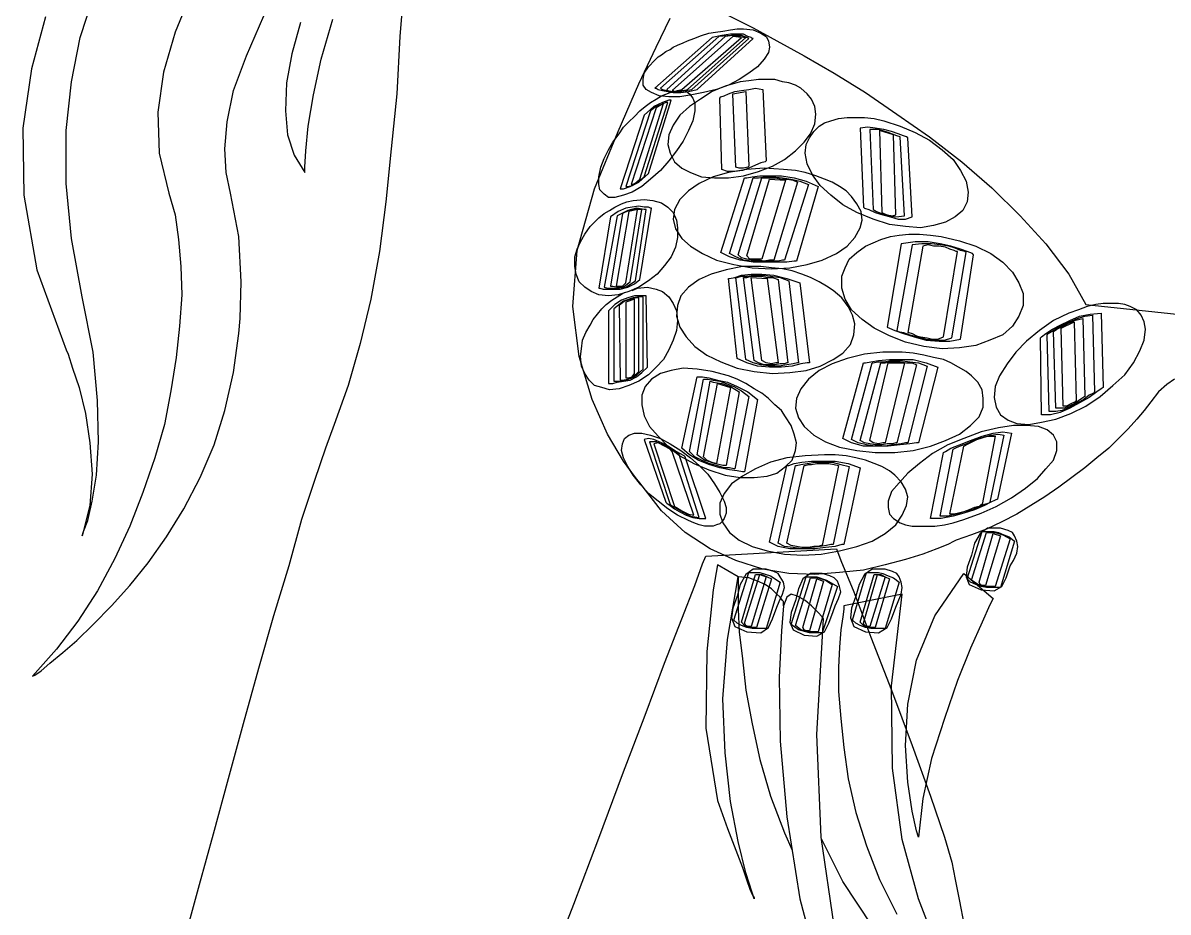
# Model space of a CAD drawing. Header units: millimetres. Extents: x -1542.5 to -1541.47, y 1782.13 to 1783.9.
# Drawn here: x -1542.1463 to -1541.9558, y 1783.3067 to 1783.4545 of the extents above; entities that cross this region are included whole.
import ezdxf

# ---------------------------------------------------------------- set-up
doc = ezdxf.new("R2010")
doc.units = ezdxf.units.MM
doc.header["$LTSCALE"] = 10
doc.layers.add('Humanos', color=2, linetype='Continuous')

msp = doc.modelspace()

# ---------------------------------------------------------------- linework, layer by layer
at = {"layer": 'Humanos'}
for points in [[(-1542.14253, 1783.45552), (-1542.14487, 1783.4469), (-1542.1463, 1783.43701), (-1542.14613, 1783.42588), (-1542.14397, 1783.41347), (-1542.13912, 1783.40017), (-1542.13876, 1783.39945), (-1542.13804, 1783.39712), (-1542.13696, 1783.39389), (-1542.13588, 1783.38957), (-1542.13516, 1783.38472), (-1542.1348, 1783.37951), (-1542.13516, 1783.3743), (-1542.13642, 1783.36926), (-1542.13624, 1783.36998), (-1542.13553, 1783.37178), (-1542.1348, 1783.37502), (-1542.13408, 1783.37932), (-1542.13373, 1783.3849), (-1542.13391, 1783.39173), (-1542.13463, 1783.39981), (-1542.13642, 1783.40898), (-1542.13822, 1783.41868), (-1542.13912, 1783.42785), (-1542.13912, 1783.43665), (-1542.13822, 1783.44475), (-1542.13678, 1783.45211), (-1542.13463, 1783.45876)], [(-1542.11827, 1783.45966), (-1542.12096, 1783.45301), (-1542.12294, 1783.44636), (-1542.12384, 1783.43971), (-1542.12366, 1783.43288), (-1542.12204, 1783.42623), (-1542.12096, 1783.42264), (-1542.12043, 1783.41851), (-1542.12006, 1783.41402), (-1542.11989, 1783.40934), (-1542.12025, 1783.40413), (-1542.12079, 1783.39892), (-1542.12168, 1783.39334), (-1542.12277, 1783.38778), (-1542.12438, 1783.3822), (-1542.12636, 1783.37645), (-1542.12852, 1783.37088), (-1542.13103, 1783.36549), (-1542.13391, 1783.3601), (-1542.13714, 1783.35507), (-1542.14074, 1783.35039), (-1542.14469, 1783.3459), (-1542.14433, 1783.34608), (-1542.14325, 1783.3468), (-1542.14181, 1783.34806), (-1542.13966, 1783.34985), (-1542.13732, 1783.35183), (-1542.13463, 1783.35453), (-1542.13157, 1783.35758), (-1542.12852, 1783.361), (-1542.12546, 1783.36477), (-1542.12241, 1783.36908), (-1542.11953, 1783.37376), (-1542.11683, 1783.37897), (-1542.1145, 1783.38436), (-1542.1127, 1783.39011), (-1542.11126, 1783.3964), (-1542.11036, 1783.40287), (-1542.11018, 1783.40539), (-1542.11, 1783.4115), (-1542.11036, 1783.41904), (-1542.1118, 1783.42623), (-1542.11252, 1783.42965), (-1542.1127, 1783.4336), (-1542.11234, 1783.43809), (-1542.11126, 1783.4433), (-1542.1091, 1783.44905), (-1542.10623, 1783.45571)], [(-1542.08322, 1783.45697), (-1542.08358, 1783.45229), (-1542.08412, 1783.44276), (-1542.08502, 1783.4336), (-1542.08592, 1783.42479), (-1542.087, 1783.41653), (-1542.08844, 1783.40862), (-1542.09023, 1783.40125), (-1542.09221, 1783.39424), (-1542.09455, 1783.38778), (-1542.09598, 1783.38382), (-1542.09779, 1783.37843), (-1542.09994, 1783.37196), (-1542.10209, 1783.36423), (-1542.10461, 1783.35596), (-1542.10713, 1783.34716), (-1542.10965, 1783.33799), (-1542.11216, 1783.32883), (-1542.11468, 1783.31966), (-1542.11701, 1783.31122), (-1542.11917, 1783.30331)], [(-1542.03273, 1783.45768), (-1542.03219, 1783.4575), (-1542.03057, 1783.45661), (-1542.02805, 1783.45535), (-1542.02482, 1783.45373), (-1542.02087, 1783.45157), (-1542.01637, 1783.44905), (-1542.01135, 1783.44618), (-1542.00613, 1783.44295), (-1542.00093, 1783.43935), (-1541.99553, 1783.43558), (-1541.99014, 1783.43144), (-1541.98511, 1783.42713), (-1541.98044, 1783.42246), (-1541.97613, 1783.41778), (-1541.97235, 1783.41276), (-1541.96948, 1783.40772), (-1541.94917, 1783.40556)], [(-1542.10012, 1783.45463), (-1542.10156, 1783.44941), (-1542.10245, 1783.44456), (-1542.10264, 1783.43989), (-1542.10228, 1783.43594), (-1542.1012, 1783.43252), (-1542.0994, 1783.42965)], [(-1542.0994, 1783.42965), (-1542.0994, 1783.43054), (-1542.09922, 1783.43324), (-1542.09886, 1783.43738), (-1542.09796, 1783.44259), (-1542.0967, 1783.44851), (-1542.09473, 1783.45516)], [(-1541.95474, 1783.39532), (-1541.956, 1783.39442), (-1541.95743, 1783.39317), (-1541.95869, 1783.39155), (-1541.95977, 1783.39011), (-1541.96103, 1783.38867), (-1541.96247, 1783.38705), (-1541.96409, 1783.38544), (-1541.9657, 1783.38382), (-1541.96768, 1783.3822), (-1541.96965, 1783.38058), (-1541.97181, 1783.37897), (-1541.97397, 1783.37735), (-1541.9763, 1783.37573), (-1541.97864, 1783.3743), (-1541.98098, 1783.37286), (-1541.98349, 1783.3716), (-1541.98601, 1783.37034), (-1541.98852, 1783.36944), (-1541.99104, 1783.36855), (-1541.9914, 1783.36836), (-1541.99248, 1783.36782), (-1541.99427, 1783.36711), (-1541.99661, 1783.36621), (-1541.99949, 1783.36531), (-1542.0029, 1783.36441), (-1542.00649, 1783.36351), (-1542.01045, 1783.36315), (-1542.01458, 1783.3628), (-1542.01889, 1783.36297), (-1542.0232, 1783.36369), (-1542.0277, 1783.36513), (-1542.03201, 1783.36711), (-1542.03614, 1783.3698), (-1542.0401, 1783.3734), (-1542.04369, 1783.37807), (-1542.04441, 1783.37897), (-1542.04638, 1783.38167), (-1542.04908, 1783.38616), (-1542.0516, 1783.39191), (-1542.05375, 1783.39909), (-1542.05484, 1783.40736), (-1542.05411, 1783.41671), (-1542.05124, 1783.42695), (-1542.04728, 1783.43648), (-1542.04387, 1783.44438), (-1542.04099, 1783.45049), (-1542.03866, 1783.45535)], [(-1542.03884, 1783.44223), (-1542.04046, 1783.4424), (-1542.04172, 1783.44295), (-1542.04261, 1783.44349), (-1542.04315, 1783.4442), (-1542.04315, 1783.4451), (-1542.04297, 1783.44618), (-1542.04225, 1783.44726), (-1542.04117, 1783.44834), (-1542.04063, 1783.44888), (-1542.0401, 1783.44924), (-1542.03937, 1783.44977), (-1542.03866, 1783.45013), (-1542.03812, 1783.45049), (-1542.0374, 1783.45086), (-1542.0365, 1783.45121), (-1542.03578, 1783.45157), (-1542.03471, 1783.45193), (-1542.03345, 1783.45247), (-1542.03219, 1783.45283), (-1542.03111, 1783.45301), (-1542.02986, 1783.45319), (-1542.0286, 1783.45337), (-1542.02751, 1783.45355), (-1542.02644, 1783.45355), (-1542.02482, 1783.45337), (-1542.02356, 1783.45283), (-1542.02266, 1783.45229), (-1542.0223, 1783.45157), (-1542.02212, 1783.45049), (-1542.0223, 1783.4496), (-1542.02302, 1783.44851), (-1542.0241, 1783.44726), (-1542.02554, 1783.44618), (-1542.02715, 1783.4451), (-1542.02896, 1783.4442), (-1542.03093, 1783.44349), (-1542.03309, 1783.44295), (-1542.03506, 1783.44259), (-1542.03704, 1783.44223), (-1542.03884, 1783.44223)], [(-1542.03165, 1783.45211), (-1542.04117, 1783.44366), (-1542.04099, 1783.44366), (-1542.04063, 1783.44349), (-1542.03992, 1783.4433), (-1542.03901, 1783.44313), (-1542.03812, 1783.44295), (-1542.03686, 1783.44295), (-1542.0356, 1783.44313), (-1542.03416, 1783.44349), (-1542.02482, 1783.45193), (-1542.025, 1783.45193), (-1542.02518, 1783.45211), (-1542.02572, 1783.45229), (-1542.02644, 1783.45265), (-1542.02734, 1783.45265), (-1542.0286, 1783.45265), (-1542.03003, 1783.45247), (-1542.03165, 1783.45211)], [(-1542.03057, 1783.45229), (-1542.04027, 1783.44366), (-1542.03992, 1783.44349), (-1542.03866, 1783.44313), (-1542.03704, 1783.44313), (-1542.03506, 1783.44349), (-1542.02554, 1783.45193), (-1542.0259, 1783.45211), (-1542.0268, 1783.45247), (-1542.02841, 1783.45247), (-1542.03057, 1783.45229)], [(-1542.02949, 1783.45229), (-1542.0392, 1783.44349), (-1542.03901, 1783.4433), (-1542.0383, 1783.44313), (-1542.03722, 1783.44313), (-1542.03578, 1783.44349), (-1542.02608, 1783.45211), (-1542.02644, 1783.45211), (-1542.02715, 1783.45229), (-1542.02824, 1783.45247), (-1542.02949, 1783.45229)], [(-1542.03668, 1783.44349), (-1542.0268, 1783.45211), (-1542.02824, 1783.45229), (-1542.0383, 1783.4433), (-1542.03812, 1783.4433), (-1542.03794, 1783.44313), (-1542.0374, 1783.4433), (-1542.03668, 1783.44349)], [(-1542.02644, 1783.42911), (-1542.02392, 1783.42983), (-1542.02159, 1783.43073), (-1542.01961, 1783.4318), (-1542.01781, 1783.43324), (-1542.01637, 1783.43468), (-1542.01529, 1783.43612), (-1542.01458, 1783.43774), (-1542.01439, 1783.43935), (-1542.01458, 1783.44061), (-1542.01512, 1783.44187), (-1542.01584, 1783.44276), (-1542.01691, 1783.44366), (-1542.01781, 1783.4442), (-1542.01889, 1783.44456), (-1542.01997, 1783.44475), (-1542.02123, 1783.4451), (-1542.02266, 1783.4451), (-1542.02392, 1783.4451), (-1542.02554, 1783.44492), (-1542.02698, 1783.44475), (-1542.02949, 1783.44402), (-1542.03165, 1783.44313), (-1542.03362, 1783.44187), (-1542.03542, 1783.44061), (-1542.03704, 1783.43917), (-1542.03812, 1783.43755), (-1542.03884, 1783.43594), (-1542.03901, 1783.43432), (-1542.03866, 1783.43288), (-1542.03794, 1783.43144), (-1542.03668, 1783.43037), (-1542.03524, 1783.42965), (-1542.03345, 1783.42893), (-1542.03129, 1783.42875), (-1542.02896, 1783.42875), (-1542.02644, 1783.42911)], [(-1542.04495, 1783.42641), (-1542.04638, 1783.42588), (-1542.04783, 1783.42551), (-1542.0489, 1783.42551), (-1542.04962, 1783.42605), (-1542.05034, 1783.42677), (-1542.05052, 1783.42767), (-1542.05052, 1783.42893), (-1542.05016, 1783.43054), (-1542.04962, 1783.43199), (-1542.0489, 1783.43342), (-1542.04818, 1783.43468), (-1542.0471, 1783.43612), (-1542.04638, 1783.43719), (-1542.04549, 1783.43809), (-1542.04459, 1783.439), (-1542.04369, 1783.43989), (-1542.04279, 1783.44061), (-1542.04189, 1783.44133), (-1542.04099, 1783.44187), (-1542.0401, 1783.4424), (-1542.03866, 1783.44295), (-1542.03722, 1783.4433), (-1542.03614, 1783.4433), (-1542.03542, 1783.44276), (-1542.03488, 1783.44204), (-1542.03452, 1783.44115), (-1542.03452, 1783.43989), (-1542.03488, 1783.43827), (-1542.0356, 1783.43665), (-1542.0365, 1783.43486), (-1542.03758, 1783.43324), (-1542.03884, 1783.43163), (-1542.04027, 1783.43001), (-1542.04189, 1783.42857), (-1542.04333, 1783.42731), (-1542.04495, 1783.42641)], [(-1542.0232, 1783.44349), (-1542.02266, 1783.43163), (-1542.02285, 1783.43144), (-1542.02356, 1783.43126), (-1542.02446, 1783.4309), (-1542.02554, 1783.43037), (-1542.02662, 1783.43001), (-1542.02787, 1783.42983), (-1542.02913, 1783.42983), (-1542.03003, 1783.43018), (-1542.03039, 1783.44204), (-1542.03021, 1783.44223), (-1542.02967, 1783.4424), (-1542.02896, 1783.44276), (-1542.02787, 1783.44313), (-1542.0268, 1783.4433), (-1542.02554, 1783.44349), (-1542.02446, 1783.44366), (-1542.0232, 1783.44349)], [(-1542.04297, 1783.43917), (-1542.04693, 1783.42695), (-1542.04638, 1783.42695), (-1542.04531, 1783.42731), (-1542.04387, 1783.42803), (-1542.04225, 1783.42947), (-1542.03848, 1783.44169), (-1542.03884, 1783.44169), (-1542.03992, 1783.44133), (-1542.04135, 1783.44061), (-1542.04297, 1783.43917)], [(-1542.04189, 1783.43989), (-1542.04602, 1783.42731), (-1542.04567, 1783.42731), (-1542.04495, 1783.42749), (-1542.04405, 1783.42803), (-1542.04297, 1783.42893), (-1542.03901, 1783.44133), (-1542.03937, 1783.44133), (-1542.0401, 1783.44097), (-1542.04099, 1783.44061), (-1542.04189, 1783.43989)], [(-1542.0277, 1783.43054), (-1542.02824, 1783.44276), (-1542.02608, 1783.44313), (-1542.02554, 1783.43073), (-1542.02572, 1783.43054), (-1542.02644, 1783.43037), (-1542.02715, 1783.43037), (-1542.0277, 1783.43054)], [(-1542.04369, 1783.42857), (-1542.03974, 1783.44115), (-1542.04099, 1783.44043), (-1542.04512, 1783.42767), (-1542.04495, 1783.42767), (-1542.04459, 1783.42785), (-1542.04423, 1783.42803), (-1542.04369, 1783.42857)], [(-1542.00218, 1783.42102), (-1542.00488, 1783.42192), (-1542.00758, 1783.423), (-1542.00991, 1783.42426), (-1542.01189, 1783.42588), (-1542.01369, 1783.42749), (-1542.01494, 1783.42928), (-1542.01584, 1783.43108), (-1542.01619, 1783.43288), (-1542.01601, 1783.43432), (-1542.01548, 1783.4354), (-1542.01476, 1783.43648), (-1542.01386, 1783.43738), (-1542.01297, 1783.43791), (-1542.01189, 1783.43827), (-1542.01063, 1783.43863), (-1542.00919, 1783.43881), (-1542.00794, 1783.43881), (-1542.00632, 1783.43881), (-1542.0047, 1783.43863), (-1542.00308, 1783.43827), (-1542.00038, 1783.43738), (-1541.99787, 1783.43629), (-1541.99553, 1783.43503), (-1541.99338, 1783.43342), (-1541.99158, 1783.4318), (-1541.99032, 1783.43001), (-1541.98942, 1783.42821), (-1541.98907, 1783.42641), (-1541.98924, 1783.42479), (-1541.98997, 1783.42336), (-1541.99122, 1783.42228), (-1541.99284, 1783.42138), (-1541.99482, 1783.42084), (-1541.99698, 1783.42048), (-1541.99949, 1783.42066), (-1542.00218, 1783.42102)], [(-1542.00704, 1783.43701), (-1542.00649, 1783.4239), (-1542.00632, 1783.42372), (-1542.0056, 1783.42353), (-1542.00452, 1783.423), (-1542.00326, 1783.42264), (-1542.002, 1783.42228), (-1542.00074, 1783.42192), (-1541.99949, 1783.42192), (-1541.99841, 1783.42228), (-1541.99913, 1783.4354), (-1541.99931, 1783.43558), (-1541.99985, 1783.43576), (-1542.00074, 1783.43612), (-1542.00183, 1783.43648), (-1542.00308, 1783.43684), (-1542.00452, 1783.43701), (-1542.00578, 1783.43719), (-1542.00704, 1783.43701)], [(-1542.00542, 1783.43684), (-1542.00488, 1783.42353), (-1542.00434, 1783.42317), (-1542.0029, 1783.42264), (-1542.00111, 1783.42228), (-1541.99967, 1783.42246), (-1542.00038, 1783.43558), (-1542.00093, 1783.43576), (-1542.00236, 1783.43629), (-1542.00398, 1783.43684), (-1542.00542, 1783.43684)], [(-1542.00111, 1783.42264), (-1542.00147, 1783.43594), (-1542.0038, 1783.43665), (-1542.00344, 1783.423), (-1542.00308, 1783.42282), (-1542.00254, 1783.42264), (-1542.00164, 1783.42246), (-1542.00111, 1783.42264)], [(-1542.025, 1783.41383), (-1542.02176, 1783.41365), (-1542.01871, 1783.41383), (-1542.01584, 1783.41437), (-1542.01333, 1783.41509), (-1542.01099, 1783.41617), (-1542.00919, 1783.41742), (-1542.00794, 1783.41887), (-1542.00704, 1783.42048), (-1542.00668, 1783.42174), (-1542.00686, 1783.42317), (-1542.00758, 1783.42443), (-1542.00847, 1783.42569), (-1542.00937, 1783.42659), (-1542.01045, 1783.42731), (-1542.01171, 1783.42803), (-1542.01297, 1783.42857), (-1542.01439, 1783.42911), (-1542.01619, 1783.42965), (-1542.01781, 1783.43001), (-1542.01979, 1783.43018), (-1542.02302, 1783.43037), (-1542.0259, 1783.43018), (-1542.02896, 1783.42965), (-1542.03147, 1783.42893), (-1542.03381, 1783.42785), (-1542.0356, 1783.42659), (-1542.03704, 1783.42515), (-1542.03794, 1783.42353), (-1542.03812, 1783.42192), (-1542.03776, 1783.4203), (-1542.03668, 1783.41868), (-1542.03524, 1783.41742), (-1542.03326, 1783.41617), (-1542.03093, 1783.41509), (-1542.02805, 1783.41437), (-1542.025, 1783.41383)], [(-1542.01404, 1783.42731), (-1542.01763, 1783.41491), (-1542.01799, 1783.41491), (-1542.01925, 1783.41473), (-1542.02087, 1783.41473), (-1542.02285, 1783.41473), (-1542.02482, 1783.41473), (-1542.02698, 1783.41509), (-1542.02877, 1783.41563), (-1542.03021, 1783.41635), (-1542.02626, 1783.42875), (-1542.0259, 1783.42875), (-1542.025, 1783.42893), (-1542.02374, 1783.42911), (-1542.02195, 1783.42911), (-1542.02014, 1783.42911), (-1542.01799, 1783.42875), (-1542.01601, 1783.42821), (-1542.01404, 1783.42731)], [(-1542.01565, 1783.42767), (-1542.01961, 1783.41509), (-1542.01997, 1783.41509), (-1542.02069, 1783.41491), (-1542.02195, 1783.41491), (-1542.02338, 1783.41491), (-1542.025, 1783.41491), (-1542.02644, 1783.41509), (-1542.0277, 1783.41563), (-1542.02877, 1783.41617), (-1542.02482, 1783.42875), (-1542.02464, 1783.42875), (-1542.02392, 1783.42875), (-1542.02285, 1783.42893), (-1542.02159, 1783.42893), (-1542.01997, 1783.42875), (-1542.01853, 1783.42857), (-1542.01709, 1783.42821), (-1542.01565, 1783.42767)], [(-1542.01745, 1783.42803), (-1542.0214, 1783.41509), (-1542.02159, 1783.41509), (-1542.02212, 1783.41509), (-1542.02302, 1783.41491), (-1542.02392, 1783.41509), (-1542.02482, 1783.41509), (-1542.0259, 1783.41527), (-1542.0268, 1783.41545), (-1542.02734, 1783.41599), (-1542.02338, 1783.42875), (-1542.0232, 1783.42875), (-1542.02266, 1783.42875), (-1542.02195, 1783.42875), (-1542.02104, 1783.42875), (-1542.02014, 1783.42857), (-1542.01907, 1783.42857), (-1542.01817, 1783.42839), (-1542.01745, 1783.42803)], [(-1542.0259, 1783.41581), (-1542.02212, 1783.42857), (-1542.01943, 1783.42839), (-1542.02338, 1783.41527), (-1542.02374, 1783.41527), (-1542.02446, 1783.41527), (-1542.02536, 1783.41527), (-1542.0259, 1783.41581)], [(-1542.04728, 1783.40934), (-1542.0489, 1783.40916), (-1542.05052, 1783.40934), (-1542.05178, 1783.40988), (-1542.05285, 1783.4106), (-1542.05375, 1783.4115), (-1542.05429, 1783.41276), (-1542.05447, 1783.41402), (-1542.05447, 1783.41563), (-1542.05411, 1783.41689), (-1542.05358, 1783.41815), (-1542.05285, 1783.4194), (-1542.05196, 1783.42066), (-1542.05124, 1783.42138), (-1542.05052, 1783.4221), (-1542.04962, 1783.42282), (-1542.04872, 1783.42336), (-1542.04783, 1783.4239), (-1542.04674, 1783.42443), (-1542.04585, 1783.42479), (-1542.04477, 1783.42498), (-1542.04297, 1783.42515), (-1542.04153, 1783.42498), (-1542.0401, 1783.42462), (-1542.03901, 1783.4239), (-1542.03812, 1783.423), (-1542.03758, 1783.42174), (-1542.0374, 1783.42048), (-1542.0374, 1783.41887), (-1542.03776, 1783.41725), (-1542.03848, 1783.41563), (-1542.03956, 1783.41419), (-1542.04082, 1783.41276), (-1542.04225, 1783.41167), (-1542.04387, 1783.4106), (-1542.04549, 1783.40988), (-1542.04728, 1783.40934)], [(-1542.04854, 1783.42228), (-1542.05052, 1783.41042), (-1542.05034, 1783.41042), (-1542.0498, 1783.41024), (-1542.0489, 1783.41024), (-1542.048, 1783.41024), (-1542.04693, 1783.41024), (-1542.04567, 1783.4106), (-1542.04459, 1783.41114), (-1542.04369, 1783.41186), (-1542.04172, 1783.42372), (-1542.04189, 1783.42372), (-1542.04225, 1783.4239), (-1542.04297, 1783.4239), (-1542.04387, 1783.42407), (-1542.04495, 1783.4239), (-1542.04602, 1783.42372), (-1542.04728, 1783.42317), (-1542.04854, 1783.42228)], [(-1542.04747, 1783.42246), (-1542.04962, 1783.4106), (-1542.04908, 1783.41042), (-1542.04764, 1783.41042), (-1542.04602, 1783.4106), (-1542.04441, 1783.41167), (-1542.04261, 1783.42353), (-1542.04297, 1783.42353), (-1542.04423, 1783.42372), (-1542.04567, 1783.42336), (-1542.04747, 1783.42246)], [(-1542.04657, 1783.42282), (-1542.04854, 1783.41078), (-1542.04818, 1783.41078), (-1542.04728, 1783.4106), (-1542.04621, 1783.41078), (-1542.04531, 1783.4115), (-1542.04333, 1783.42353), (-1542.04369, 1783.42353), (-1542.04441, 1783.42353), (-1542.04549, 1783.42336), (-1542.04657, 1783.42282)], [(-1542.04602, 1783.41131), (-1542.04405, 1783.42353), (-1542.04549, 1783.42317), (-1542.04764, 1783.41078), (-1542.04747, 1783.41078), (-1542.0471, 1783.41078), (-1542.04657, 1783.41078), (-1542.04602, 1783.41131)], [(-1541.99643, 1783.40071), (-1541.99949, 1783.40143), (-1542.00218, 1783.40251), (-1542.0047, 1783.40377), (-1542.00668, 1783.4052), (-1542.00847, 1783.40682), (-1542.00955, 1783.40862), (-1542.01009, 1783.41042), (-1542.01009, 1783.4124), (-1542.00955, 1783.41383), (-1542.00884, 1783.41527), (-1542.00758, 1783.41635), (-1542.00613, 1783.41742), (-1542.00488, 1783.41797), (-1542.00362, 1783.41851), (-1542.002, 1783.41904), (-1542.00057, 1783.41922), (-1541.99895, 1783.4194), (-1541.99715, 1783.4194), (-1541.99536, 1783.41922), (-1541.99356, 1783.41904), (-1541.9905, 1783.41832), (-1541.98781, 1783.41742), (-1541.98529, 1783.41617), (-1541.98331, 1783.41473), (-1541.9817, 1783.41311), (-1541.98062, 1783.41131), (-1541.9799, 1783.40952), (-1541.9799, 1783.40754), (-1541.98062, 1783.40575), (-1541.9817, 1783.40413), (-1541.98331, 1783.40269), (-1541.98547, 1783.40179), (-1541.98781, 1783.4009), (-1541.9905, 1783.40053), (-1541.99338, 1783.40035), (-1541.99643, 1783.40071)], [(-1542.00021, 1783.41778), (-1542.00254, 1783.40395), (-1542.00218, 1783.40377), (-1542.00128, 1783.40341), (-1541.99985, 1783.40287), (-1541.99805, 1783.40233), (-1541.99607, 1783.40179), (-1541.99392, 1783.40161), (-1541.99212, 1783.40161), (-1541.99032, 1783.40197), (-1541.98816, 1783.41599), (-1541.98835, 1783.41617), (-1541.98924, 1783.41653), (-1541.99032, 1783.41689), (-1541.99194, 1783.41742), (-1541.99374, 1783.41778), (-1541.99572, 1783.41815), (-1541.99787, 1783.41815), (-1542.00021, 1783.41778)], [(-1541.99841, 1783.41761), (-1542.00093, 1783.40341), (-1542.00074, 1783.40323), (-1541.99985, 1783.40305), (-1541.99877, 1783.40269), (-1541.99751, 1783.40233), (-1541.99607, 1783.40197), (-1541.99446, 1783.40179), (-1541.99302, 1783.40179), (-1541.99176, 1783.40215), (-1541.98942, 1783.41635), (-1541.98961, 1783.41653), (-1541.99032, 1783.41671), (-1541.99122, 1783.41706), (-1541.9923, 1783.41742), (-1541.99374, 1783.41761), (-1541.99517, 1783.41778), (-1541.99679, 1783.41778), (-1541.99841, 1783.41761)], [(-1541.99661, 1783.41742), (-1541.99913, 1783.40305), (-1541.99895, 1783.40305), (-1541.99841, 1783.40287), (-1541.99769, 1783.40251), (-1541.99698, 1783.40233), (-1541.99589, 1783.40215), (-1541.99499, 1783.40197), (-1541.9941, 1783.40197), (-1541.9932, 1783.40233), (-1541.99086, 1783.41653), (-1541.99104, 1783.41653), (-1541.9914, 1783.41671), (-1541.99212, 1783.41689), (-1541.99284, 1783.41725), (-1541.99392, 1783.41742), (-1541.99482, 1783.41742), (-1541.99572, 1783.41761), (-1541.99661, 1783.41742)], [(-1542.02159, 1783.39622), (-1542.01871, 1783.3964), (-1542.01601, 1783.39676), (-1542.01369, 1783.39748), (-1542.01153, 1783.39855), (-1542.00991, 1783.39964), (-1542.00865, 1783.40107), (-1542.00811, 1783.40269), (-1542.00794, 1783.40449), (-1542.00829, 1783.40592), (-1542.00901, 1783.40736), (-1542.01009, 1783.4088), (-1542.01153, 1783.41006), (-1542.01261, 1783.41078), (-1542.01386, 1783.4115), (-1542.01529, 1783.41221), (-1542.01674, 1783.41276), (-1542.01835, 1783.41329), (-1542.01997, 1783.41365), (-1542.02176, 1783.41383), (-1542.02356, 1783.41402), (-1542.02662, 1783.41402), (-1542.02931, 1783.41347), (-1542.03183, 1783.41276), (-1542.03381, 1783.41186), (-1542.0356, 1783.4106), (-1542.03686, 1783.40916), (-1542.0374, 1783.40754), (-1542.03758, 1783.40575), (-1542.03704, 1783.40395), (-1542.03597, 1783.40233), (-1542.03452, 1783.40071), (-1542.03255, 1783.39928), (-1542.03021, 1783.39819), (-1542.02751, 1783.39712), (-1542.02464, 1783.39658), (-1542.02159, 1783.39622)], [(-1542.01709, 1783.41131), (-1542.01548, 1783.39802), (-1542.01584, 1783.39802), (-1542.01691, 1783.39784), (-1542.01835, 1783.39748), (-1542.02014, 1783.3973), (-1542.02212, 1783.3973), (-1542.0241, 1783.39748), (-1542.0259, 1783.39802), (-1542.02751, 1783.39874), (-1542.02896, 1783.41203), (-1542.02877, 1783.41203), (-1542.02787, 1783.41221), (-1542.0268, 1783.41257), (-1542.02518, 1783.41276), (-1542.02338, 1783.41276), (-1542.0214, 1783.41257), (-1542.01925, 1783.41203), (-1542.01709, 1783.41131)], [(-1542.01889, 1783.41167), (-1542.01727, 1783.39802), (-1542.01745, 1783.39802), (-1542.01817, 1783.39784), (-1542.01925, 1783.39766), (-1542.02051, 1783.39748), (-1542.02195, 1783.39748), (-1542.02356, 1783.39766), (-1542.02482, 1783.39802), (-1542.02608, 1783.39855), (-1542.0277, 1783.41221), (-1542.02751, 1783.41221), (-1542.0268, 1783.4124), (-1542.0259, 1783.4124), (-1542.02482, 1783.41257), (-1542.02338, 1783.41257), (-1542.02195, 1783.4124), (-1542.02033, 1783.41221), (-1542.01889, 1783.41167)], [(-1542.02069, 1783.41186), (-1542.01907, 1783.39802), (-1542.01925, 1783.39802), (-1542.01961, 1783.39784), (-1542.02033, 1783.39784), (-1542.02123, 1783.39766), (-1542.02212, 1783.39766), (-1542.02302, 1783.39766), (-1542.02392, 1783.39802), (-1542.02464, 1783.39838), (-1542.02644, 1783.41221), (-1542.02626, 1783.41221), (-1542.0259, 1783.41221), (-1542.02518, 1783.4124), (-1542.02428, 1783.4124), (-1542.02338, 1783.4124), (-1542.02249, 1783.41221), (-1542.02159, 1783.41221), (-1542.02069, 1783.41186)], [(-1542.02338, 1783.39838), (-1542.02518, 1783.41221), (-1542.02249, 1783.41203), (-1542.02069, 1783.39802), (-1542.02104, 1783.39802), (-1542.02176, 1783.39784), (-1542.02266, 1783.39802), (-1542.02338, 1783.39838)], [(-1542.04495, 1783.41006), (-1542.04405, 1783.41042), (-1542.04243, 1783.4106), (-1542.04099, 1783.41024), (-1542.03992, 1783.40988), (-1542.03884, 1783.40898), (-1542.03812, 1783.4079), (-1542.03758, 1783.40665), (-1542.0374, 1783.40503), (-1542.03758, 1783.40341), (-1542.03812, 1783.40179), (-1542.03884, 1783.40017), (-1542.03974, 1783.39855), (-1542.04099, 1783.3973), (-1542.04225, 1783.39604), (-1542.04387, 1783.39496), (-1542.04549, 1783.39424), (-1542.0471, 1783.3937), (-1542.04872, 1783.39353), (-1542.04998, 1783.39389), (-1542.05124, 1783.39424), (-1542.05213, 1783.39514), (-1542.05285, 1783.39622), (-1542.05339, 1783.39748), (-1542.05358, 1783.39909), (-1542.05339, 1783.40035), (-1542.05322, 1783.40179), (-1542.05268, 1783.40305), (-1542.05196, 1783.4043), (-1542.05142, 1783.4052), (-1542.0507, 1783.4061), (-1542.04998, 1783.40701), (-1542.04926, 1783.40772), (-1542.04836, 1783.40844), (-1542.04747, 1783.40898), (-1542.04657, 1783.40952), (-1542.04621, 1783.4097), (-1542.04621, 1783.4097)], [(-1542.0489, 1783.40665), (-1542.0489, 1783.3946), (-1542.04872, 1783.3946), (-1542.04818, 1783.3946), (-1542.04747, 1783.39478), (-1542.04638, 1783.39496), (-1542.04531, 1783.39514), (-1542.04423, 1783.39568), (-1542.04333, 1783.3964), (-1542.04243, 1783.3973), (-1542.04261, 1783.40916), (-1542.04279, 1783.40916), (-1542.04315, 1783.40916), (-1542.04387, 1783.40916), (-1542.04459, 1783.40916), (-1542.04567, 1783.4088), (-1542.04674, 1783.40844), (-1542.04783, 1783.40772), (-1542.0489, 1783.40665)], [(-1542.048, 1783.40701), (-1542.048, 1783.39496), (-1542.04747, 1783.39496), (-1542.04602, 1783.39514), (-1542.04459, 1783.39568), (-1542.04315, 1783.39694), (-1542.04315, 1783.40898), (-1542.04369, 1783.40898), (-1542.04477, 1783.4088), (-1542.04638, 1783.40826), (-1542.048, 1783.40701)], [(-1542.0471, 1783.40754), (-1542.04693, 1783.39514), (-1542.04657, 1783.39514), (-1542.04567, 1783.39532), (-1542.04477, 1783.39568), (-1542.04387, 1783.39658), (-1542.04387, 1783.4088), (-1542.04423, 1783.4088), (-1542.04512, 1783.40862), (-1542.04621, 1783.40826), (-1542.0471, 1783.40754)], [(-1542.04459, 1783.39622), (-1542.04459, 1783.40862), (-1542.04602, 1783.40808), (-1542.04602, 1783.3955), (-1542.04585, 1783.3955), (-1542.04549, 1783.3955), (-1542.04495, 1783.39568), (-1542.04459, 1783.39622)], [(-1541.972, 1783.38957), (-1541.96948, 1783.39083), (-1541.96714, 1783.39244), (-1541.96499, 1783.39424), (-1541.96301, 1783.39604), (-1541.96157, 1783.39802), (-1541.96049, 1783.4), (-1541.95977, 1783.40179), (-1541.95959, 1783.40359), (-1541.95977, 1783.40485), (-1541.96031, 1783.40592), (-1541.96103, 1783.40682), (-1541.96211, 1783.40736), (-1541.96301, 1783.40772), (-1541.96409, 1783.4079), (-1541.96534, 1783.4079), (-1541.9666, 1783.4079), (-1541.96786, 1783.40772), (-1541.96929, 1783.40736), (-1541.97074, 1783.40682), (-1541.97235, 1783.40628), (-1541.97487, 1783.40503), (-1541.9772, 1783.40341), (-1541.97936, 1783.40161), (-1541.98115, 1783.39981), (-1541.9826, 1783.39784), (-1541.98386, 1783.39586), (-1541.98457, 1783.39406), (-1541.98475, 1783.39227), (-1541.98439, 1783.39065), (-1541.98367, 1783.38939), (-1541.98241, 1783.38849), (-1541.98098, 1783.38795), (-1541.979, 1783.38778), (-1541.97685, 1783.38813), (-1541.97451, 1783.38867), (-1541.972, 1783.38957)], [(-1541.96696, 1783.40628), (-1541.9666, 1783.39389), (-1541.96696, 1783.3937), (-1541.96768, 1783.39317), (-1541.96894, 1783.39227), (-1541.97055, 1783.39137), (-1541.97217, 1783.39047), (-1541.97379, 1783.38975), (-1541.9754, 1783.38939), (-1541.97685, 1783.38939), (-1541.97702, 1783.40215), (-1541.97685, 1783.40233), (-1541.97613, 1783.40287), (-1541.97505, 1783.40359), (-1541.97379, 1783.4043), (-1541.97217, 1783.40503), (-1541.97055, 1783.40575), (-1541.96876, 1783.4061), (-1541.96696, 1783.40628)], [(-1541.9684, 1783.40592), (-1541.96804, 1783.39317), (-1541.96822, 1783.39299), (-1541.96894, 1783.39263), (-1541.96984, 1783.39191), (-1541.97091, 1783.39137), (-1541.97217, 1783.39065), (-1541.97343, 1783.39011), (-1541.97451, 1783.38993), (-1541.97559, 1783.38993), (-1541.97595, 1783.40269), (-1541.97576, 1783.40287), (-1541.97523, 1783.40323), (-1541.97433, 1783.40377), (-1541.97343, 1783.4043), (-1541.97217, 1783.40485), (-1541.97091, 1783.40539), (-1541.96965, 1783.40575), (-1541.9684, 1783.40592)], [(-1541.97001, 1783.40539), (-1541.96965, 1783.39244), (-1541.97019, 1783.39209), (-1541.97145, 1783.39119), (-1541.97307, 1783.39047), (-1541.97451, 1783.39047), (-1541.97487, 1783.40323), (-1541.97433, 1783.40359), (-1541.97307, 1783.4043), (-1541.97145, 1783.40503), (-1541.97001, 1783.40539)], [(-1541.97325, 1783.39083), (-1541.97361, 1783.40377), (-1541.97145, 1783.40485), (-1541.9711, 1783.39173), (-1541.97127, 1783.39155), (-1541.972, 1783.39119), (-1541.97271, 1783.39083), (-1541.97325, 1783.39083)], [(-1542.00452, 1783.3831), (-1542.00128, 1783.3831), (-1541.99823, 1783.38346), (-1541.99536, 1783.38418), (-1541.99284, 1783.38508), (-1541.9905, 1783.38616), (-1541.98871, 1783.38759), (-1541.98726, 1783.38904), (-1541.98655, 1783.39065), (-1541.98655, 1783.39209), (-1541.98673, 1783.39353), (-1541.98745, 1783.39478), (-1541.98852, 1783.39586), (-1541.98942, 1783.39658), (-1541.99068, 1783.3973), (-1541.99194, 1783.39802), (-1541.9932, 1783.39855), (-1541.99482, 1783.39892), (-1541.99643, 1783.39928), (-1541.99823, 1783.39964), (-1542.00003, 1783.39981), (-1542.00326, 1783.39981), (-1542.00632, 1783.39945), (-1542.00919, 1783.39874), (-1542.01171, 1783.39784), (-1542.01386, 1783.39676), (-1542.01565, 1783.39532), (-1542.01691, 1783.3937), (-1542.01763, 1783.39209), (-1542.01781, 1783.39047), (-1542.01727, 1783.38885), (-1542.01637, 1783.38742), (-1542.01476, 1783.38598), (-1542.01279, 1783.3849), (-1542.01045, 1783.384), (-1542.00758, 1783.38346), (-1542.00452, 1783.3831)], [(-1541.9941, 1783.3973), (-1541.99733, 1783.38472), (-1541.99769, 1783.38472), (-1541.99877, 1783.38454), (-1542.00038, 1783.38436), (-1542.00236, 1783.38418), (-1542.00452, 1783.38418), (-1542.00649, 1783.38418), (-1542.00847, 1783.38472), (-1542.00991, 1783.38544), (-1542.00649, 1783.39802), (-1542.00613, 1783.39802), (-1542.00524, 1783.39819), (-1542.00398, 1783.39838), (-1542.00218, 1783.39855), (-1542.00038, 1783.39855), (-1541.99823, 1783.39855), (-1541.99607, 1783.39802), (-1541.9941, 1783.3973)], [(-1541.99589, 1783.39748), (-1541.99913, 1783.38472), (-1541.99949, 1783.38472), (-1542.00021, 1783.38454), (-1542.00147, 1783.38436), (-1542.0029, 1783.38418), (-1542.00452, 1783.38418), (-1542.00596, 1783.38436), (-1542.00739, 1783.38472), (-1542.00847, 1783.38526), (-1542.00506, 1783.39802), (-1542.00488, 1783.39802), (-1542.00416, 1783.39819), (-1542.00308, 1783.39819), (-1542.00183, 1783.39838), (-1542.00038, 1783.39838), (-1541.99877, 1783.39819), (-1541.99733, 1783.39802), (-1541.99589, 1783.39748)], [(-1541.99769, 1783.39766), (-1542.00093, 1783.38472), (-1542.00111, 1783.38472), (-1542.00164, 1783.38454), (-1542.00254, 1783.38454), (-1542.00344, 1783.38436), (-1542.00452, 1783.38436), (-1542.00542, 1783.38454), (-1542.00632, 1783.38472), (-1542.00704, 1783.38508), (-1542.00362, 1783.39802), (-1542.00344, 1783.39802), (-1542.0029, 1783.39802), (-1542.00218, 1783.39819), (-1542.00128, 1783.39819), (-1542.00038, 1783.39819), (-1541.99931, 1783.39802), (-1541.99841, 1783.39802), (-1541.99769, 1783.39766)], [(-1542.00542, 1783.38508), (-1542.00236, 1783.39802), (-1541.99967, 1783.39802), (-1542.0029, 1783.38472), (-1542.00326, 1783.38472), (-1542.00398, 1783.38454), (-1542.00488, 1783.38472), (-1542.00542, 1783.38508)], [(-1542.03219, 1783.38022), (-1542.02949, 1783.37932), (-1542.02698, 1783.37897), (-1542.02464, 1783.37897), (-1542.02249, 1783.37915), (-1542.02087, 1783.37969), (-1542.01943, 1783.38077), (-1542.01835, 1783.38184), (-1542.01781, 1783.38346), (-1542.01763, 1783.38472), (-1542.01799, 1783.38616), (-1542.01853, 1783.38759), (-1542.01943, 1783.38904), (-1542.02014, 1783.39011), (-1542.02123, 1783.39101), (-1542.0223, 1783.39209), (-1542.02338, 1783.39299), (-1542.02464, 1783.3937), (-1542.02608, 1783.3946), (-1542.02751, 1783.39532), (-1542.02896, 1783.39586), (-1542.03165, 1783.39658), (-1542.03416, 1783.39694), (-1542.0365, 1783.39712), (-1542.03848, 1783.39676), (-1542.04027, 1783.39622), (-1542.04172, 1783.39532), (-1542.04279, 1783.39406), (-1542.04333, 1783.39263), (-1542.04333, 1783.39101), (-1542.04297, 1783.38921), (-1542.04207, 1783.38742), (-1542.04063, 1783.3858), (-1542.03901, 1783.38418), (-1542.03704, 1783.38256), (-1542.03471, 1783.3813), (-1542.03219, 1783.38022)], [(-1542.0241, 1783.39191), (-1542.02626, 1783.37987), (-1542.02662, 1783.37987), (-1542.02751, 1783.38005), (-1542.02877, 1783.38022), (-1542.03039, 1783.38058), (-1542.03219, 1783.38112), (-1542.03399, 1783.38184), (-1542.03542, 1783.38274), (-1542.03668, 1783.38382), (-1542.03416, 1783.39568), (-1542.03399, 1783.39568), (-1542.03326, 1783.39568), (-1542.03219, 1783.3955), (-1542.03075, 1783.39514), (-1542.02913, 1783.39478), (-1542.02751, 1783.39406), (-1542.02572, 1783.39317), (-1542.0241, 1783.39191)], [(-1542.02554, 1783.39244), (-1542.02787, 1783.38041), (-1542.02805, 1783.38041), (-1542.02877, 1783.38058), (-1542.02967, 1783.38058), (-1542.03093, 1783.38094), (-1542.03219, 1783.3813), (-1542.03345, 1783.38184), (-1542.03452, 1783.38238), (-1542.03542, 1783.38328), (-1542.03309, 1783.39532), (-1542.03291, 1783.39532), (-1542.03237, 1783.39532), (-1542.03147, 1783.39514), (-1542.03039, 1783.39496), (-1542.02931, 1783.3946), (-1542.02805, 1783.39406), (-1542.0268, 1783.39334), (-1542.02554, 1783.39244)], [(-1542.02715, 1783.39317), (-1542.02931, 1783.38094), (-1542.02986, 1783.38094), (-1542.03129, 1783.3813), (-1542.03291, 1783.38184), (-1542.03416, 1783.38274), (-1542.03201, 1783.39496), (-1542.03147, 1783.39478), (-1542.03003, 1783.3946), (-1542.0286, 1783.39406), (-1542.02715, 1783.39317)], [(-1542.03309, 1783.38238), (-1542.03075, 1783.3946), (-1542.0286, 1783.39389), (-1542.03093, 1783.3813), (-1542.03111, 1783.3813), (-1542.03183, 1783.38148), (-1542.03255, 1783.38184), (-1542.03309, 1783.38238)], [(-1542.04027, 1783.38544), (-1542.03866, 1783.38454), (-1542.03686, 1783.38346), (-1542.03524, 1783.3822), (-1542.03381, 1783.38094), (-1542.03237, 1783.37951), (-1542.03129, 1783.37789), (-1542.03039, 1783.37645), (-1542.02967, 1783.37502), (-1542.02931, 1783.37394), (-1542.02931, 1783.37304), (-1542.02967, 1783.37214), (-1542.03003, 1783.3716), (-1542.03039, 1783.37124), (-1542.03093, 1783.37106), (-1542.03147, 1783.37088), (-1542.03219, 1783.37088), (-1542.03291, 1783.37088), (-1542.03381, 1783.37106), (-1542.03471, 1783.37142), (-1542.0356, 1783.37178), (-1542.0374, 1783.37268), (-1542.03901, 1783.37376), (-1542.04063, 1783.37502), (-1542.04225, 1783.37627), (-1542.04351, 1783.37771), (-1542.04477, 1783.37932), (-1542.04567, 1783.38077), (-1542.04638, 1783.3822), (-1542.04674, 1783.38346), (-1542.04657, 1783.38454), (-1542.04621, 1783.38544), (-1542.04549, 1783.38598), (-1542.04459, 1783.38633), (-1542.04333, 1783.38633), (-1542.04189, 1783.38598), (-1542.04027, 1783.38544)], [(-1541.98691, 1783.38652), (-1541.98978, 1783.38544), (-1541.99248, 1783.38436), (-1541.99499, 1783.38292), (-1541.99715, 1783.3813), (-1541.99913, 1783.37969), (-1542.00057, 1783.37807), (-1542.00183, 1783.37663), (-1542.00236, 1783.37502), (-1542.00236, 1783.37394), (-1542.00218, 1783.37286), (-1542.00147, 1783.37214), (-1542.00038, 1783.37142), (-1541.99949, 1783.37106), (-1541.99841, 1783.37088), (-1541.99733, 1783.37088), (-1541.99607, 1783.37088), (-1541.99463, 1783.37088), (-1541.99302, 1783.37106), (-1541.99158, 1783.37142), (-1541.98978, 1783.37196), (-1541.98691, 1783.37304), (-1541.98439, 1783.37412), (-1541.98188, 1783.37555), (-1541.97954, 1783.37717), (-1541.97756, 1783.37879), (-1541.97613, 1783.38041), (-1541.97487, 1783.38184), (-1541.97433, 1783.38346), (-1541.97433, 1783.3849), (-1541.97487, 1783.38598), (-1541.97595, 1783.38688), (-1541.97738, 1783.38742), (-1541.97936, 1783.38759), (-1541.98151, 1783.38759), (-1541.98403, 1783.38723), (-1541.98691, 1783.38652)], [(-1541.99536, 1783.37214), (-1541.9932, 1783.3831), (-1541.99284, 1783.38328), (-1541.99194, 1783.38382), (-1541.9905, 1783.38436), (-1541.98871, 1783.38508), (-1541.98673, 1783.3858), (-1541.98493, 1783.38633), (-1541.98331, 1783.38652), (-1541.98188, 1783.38633), (-1541.98421, 1783.37537), (-1541.98457, 1783.37519), (-1541.98529, 1783.37483), (-1541.98637, 1783.3743), (-1541.98799, 1783.37357), (-1541.98978, 1783.37304), (-1541.99158, 1783.3725), (-1541.99356, 1783.37214), (-1541.99536, 1783.37214)], [(-1541.99374, 1783.3725), (-1541.99158, 1783.38364), (-1541.99122, 1783.38382), (-1541.9905, 1783.38418), (-1541.98942, 1783.38454), (-1541.98816, 1783.38508), (-1541.98673, 1783.38562), (-1541.98529, 1783.38598), (-1541.98403, 1783.38616), (-1541.98313, 1783.38598), (-1541.98547, 1783.37483), (-1541.98565, 1783.37466), (-1541.98637, 1783.37447), (-1541.98726, 1783.37412), (-1541.98835, 1783.37357), (-1541.98978, 1783.37321), (-1541.99104, 1783.37286), (-1541.99248, 1783.3725), (-1541.99374, 1783.3725)], [(-1542.03273, 1783.37214), (-1542.03614, 1783.38238), (-1542.03632, 1783.38256), (-1542.03704, 1783.38292), (-1542.03794, 1783.38346), (-1542.03901, 1783.38418), (-1542.0401, 1783.38472), (-1542.04135, 1783.38526), (-1542.04225, 1783.38544), (-1542.04297, 1783.38526), (-1542.03937, 1783.37483), (-1542.0392, 1783.37466), (-1542.03866, 1783.3743), (-1542.03794, 1783.37376), (-1542.03704, 1783.37321), (-1542.03597, 1783.37268), (-1542.03488, 1783.37232), (-1542.03381, 1783.37214), (-1542.03273, 1783.37214)], [(-1542.03381, 1783.37232), (-1542.03722, 1783.38292), (-1542.03794, 1783.38328), (-1542.03937, 1783.38418), (-1542.04099, 1783.3849), (-1542.04207, 1783.3849), (-1542.03866, 1783.37447), (-1542.03812, 1783.37412), (-1542.03686, 1783.3734), (-1542.03524, 1783.3725), (-1542.03381, 1783.37232)], [(-1542.03471, 1783.37268), (-1542.0383, 1783.38328), (-1542.03866, 1783.38364), (-1542.03956, 1783.38418), (-1542.04063, 1783.38472), (-1542.04135, 1783.38454), (-1542.03794, 1783.37412), (-1542.03758, 1783.37394), (-1542.03668, 1783.3734), (-1542.0356, 1783.37286), (-1542.03471, 1783.37268)], [(-1541.99212, 1783.37286), (-1541.98978, 1783.38418), (-1541.98907, 1783.38454), (-1541.98763, 1783.38526), (-1541.98583, 1783.3858), (-1541.98457, 1783.3858), (-1541.98673, 1783.37447), (-1541.98691, 1783.37447), (-1541.98726, 1783.37412), (-1541.98799, 1783.37394), (-1541.98888, 1783.37357), (-1541.98978, 1783.37321), (-1541.99068, 1783.37304), (-1541.9914, 1783.37286), (-1541.99212, 1783.37286)], [(-1542.01655, 1783.36603), (-1542.0135, 1783.36621), (-1542.01045, 1783.36675), (-1542.00758, 1783.36746), (-1542.00506, 1783.36836), (-1542.0029, 1783.36962), (-1542.00111, 1783.37106), (-1542.00003, 1783.37268), (-1541.99931, 1783.3743), (-1541.99913, 1783.37573), (-1541.99949, 1783.37699), (-1542.00021, 1783.37825), (-1542.00128, 1783.37932), (-1542.00218, 1783.38005), (-1542.00344, 1783.38077), (-1542.0047, 1783.3813), (-1542.00613, 1783.38184), (-1542.00775, 1783.3822), (-1542.00937, 1783.38256), (-1542.01117, 1783.38274), (-1542.01297, 1783.38274), (-1542.01619, 1783.38256), (-1542.01925, 1783.3822), (-1542.02195, 1783.38148), (-1542.02446, 1783.38041), (-1542.02662, 1783.37915), (-1542.02841, 1783.37789), (-1542.02967, 1783.37627), (-1542.03039, 1783.37466), (-1542.03039, 1783.37286), (-1542.02986, 1783.37142), (-1542.02877, 1783.3698), (-1542.02715, 1783.36855), (-1542.025, 1783.36746), (-1542.02249, 1783.36675), (-1542.01961, 1783.36621), (-1542.01655, 1783.36603)], [(-1542.00704, 1783.38058), (-1542.00973, 1783.36782), (-1542.01009, 1783.36782), (-1542.01117, 1783.36746), (-1542.01279, 1783.36729), (-1542.01458, 1783.36711), (-1542.01674, 1783.36711), (-1542.01871, 1783.36711), (-1542.02069, 1783.36746), (-1542.02212, 1783.36819), (-1542.01925, 1783.38094), (-1542.01889, 1783.38094), (-1542.01799, 1783.3813), (-1542.01674, 1783.38148), (-1542.01512, 1783.38167), (-1542.01314, 1783.38167), (-1542.01117, 1783.38167), (-1542.00901, 1783.3813), (-1542.00704, 1783.38058)], [(-1542.00884, 1783.38077), (-1542.01153, 1783.36782), (-1542.01189, 1783.36782), (-1542.01261, 1783.36765), (-1542.01369, 1783.36746), (-1542.01512, 1783.36729), (-1542.01674, 1783.36711), (-1542.01817, 1783.36729), (-1542.01961, 1783.36746), (-1542.02069, 1783.36801), (-1542.01781, 1783.38094), (-1542.01763, 1783.38094), (-1542.01691, 1783.38112), (-1542.01584, 1783.3813), (-1542.01458, 1783.38148), (-1542.01333, 1783.38148), (-1542.01171, 1783.38148), (-1542.01027, 1783.38112), (-1542.00884, 1783.38077)], [(-1542.01063, 1783.38094), (-1542.01333, 1783.36765), (-1542.0135, 1783.36765), (-1542.01404, 1783.36746), (-1542.01476, 1783.36746), (-1542.01565, 1783.36729), (-1542.01674, 1783.36729), (-1542.01763, 1783.36746), (-1542.01853, 1783.36765), (-1542.01925, 1783.36801), (-1542.01637, 1783.38094), (-1542.01619, 1783.38094), (-1542.01565, 1783.38112), (-1542.01512, 1783.38112), (-1542.01422, 1783.3813), (-1542.01333, 1783.3813), (-1542.01224, 1783.3813), (-1542.01135, 1783.38112), (-1542.01063, 1783.38094)], [(-1541.98691, 1783.36028), (-1541.98475, 1783.3601), (-1541.98349, 1783.36082), (-1541.98277, 1783.36225), (-1541.98206, 1783.36423), (-1541.98151, 1783.36513), (-1541.98098, 1783.36639), (-1541.9808, 1783.36746), (-1541.98098, 1783.36836), (-1541.98134, 1783.36926), (-1541.9817, 1783.3698), (-1541.98241, 1783.37016), (-1541.98367, 1783.37052), (-1541.98583, 1783.37052), (-1541.98709, 1783.36962), (-1541.98799, 1783.36801), (-1541.98852, 1783.36603), (-1541.98924, 1783.36406), (-1541.98942, 1783.36244), (-1541.98888, 1783.36118), (-1541.98691, 1783.36028)], [(-1541.98134, 1783.36836), (-1541.98367, 1783.36064), (-1541.98386, 1783.36064), (-1541.98439, 1783.36064), (-1541.98511, 1783.36064), (-1541.98601, 1783.36064), (-1541.98691, 1783.36082), (-1541.98781, 1783.36118), (-1541.98871, 1783.36154), (-1541.98924, 1783.36207), (-1541.98673, 1783.36998), (-1541.98655, 1783.36998), (-1541.98619, 1783.36998), (-1541.98565, 1783.36998), (-1541.98475, 1783.36998), (-1541.98403, 1783.3698), (-1541.98313, 1783.36944), (-1541.98224, 1783.36908), (-1541.98134, 1783.36836)], [(-1541.98206, 1783.36872), (-1541.98457, 1783.36082), (-1541.98511, 1783.36082), (-1541.98619, 1783.36082), (-1541.98745, 1783.36118), (-1541.98852, 1783.3619), (-1541.98601, 1783.3698), (-1541.98565, 1783.3698), (-1541.98457, 1783.3698), (-1541.98331, 1783.36944), (-1541.98206, 1783.36872)], [(-1541.98726, 1783.36154), (-1541.98493, 1783.36962), (-1541.98367, 1783.36926), (-1541.98619, 1783.361), (-1541.98637, 1783.361), (-1541.98673, 1783.361), (-1541.98709, 1783.36118), (-1541.98726, 1783.36154)], [(-1542.05897, 1783.29684), (-1542.05465, 1783.30798), (-1542.05052, 1783.31895), (-1542.04657, 1783.32955), (-1542.04279, 1783.33943), (-1542.03956, 1783.34806), (-1542.03668, 1783.35543), (-1542.03452, 1783.361), (-1542.03326, 1783.36459), (-1542.03273, 1783.36585), (-1542.01099, 1783.36711), (-1542.01027, 1783.36513), (-1542.00811, 1783.35992), (-1542.00524, 1783.35237), (-1542.00183, 1783.34357), (-1541.99841, 1783.3344), (-1541.99536, 1783.32596), (-1541.99302, 1783.31912), (-1541.99176, 1783.31499), (-1541.99122, 1783.31211), (-1541.9905, 1783.30852), (-1541.98978, 1783.30475)], [(-1542.03075, 1783.36441), (-1542.03147, 1783.36028), (-1542.03255, 1783.35004), (-1542.03273, 1783.33727), (-1542.03075, 1783.32523), (-1542.02913, 1783.32056), (-1542.0277, 1783.31697), (-1542.02662, 1783.31409), (-1542.0259, 1783.31194), (-1542.02536, 1783.3105), (-1542.025, 1783.3096), (-1542.02464, 1783.30906), (-1542.02464, 1783.30888), (-1542.025, 1783.30996), (-1542.02608, 1783.3132), (-1542.02734, 1783.3184), (-1542.0286, 1783.32506), (-1542.02949, 1783.33314), (-1542.02986, 1783.34213), (-1542.02913, 1783.35201), (-1542.02734, 1783.36244), (-1542.03075, 1783.36441)], [(-1542.0259, 1783.35327), (-1542.02356, 1783.35309), (-1542.0223, 1783.35399), (-1542.02159, 1783.35543), (-1542.02087, 1783.3574), (-1542.02051, 1783.3583), (-1542.01997, 1783.35956), (-1542.01961, 1783.36064), (-1542.01979, 1783.36154), (-1542.02033, 1783.36244), (-1542.02069, 1783.36297), (-1542.0214, 1783.36333), (-1542.02266, 1783.36369), (-1542.02482, 1783.36369), (-1542.02608, 1783.3628), (-1542.02698, 1783.36118), (-1542.02751, 1783.3592), (-1542.02824, 1783.35722), (-1542.02841, 1783.3556), (-1542.02787, 1783.35417), (-1542.0259, 1783.35327)], [(-1542.0259, 1783.35327), (-1542.02356, 1783.35309), (-1542.0223, 1783.35399), (-1542.02159, 1783.35543), (-1542.02087, 1783.3574), (-1542.02051, 1783.3583), (-1542.01997, 1783.35956), (-1542.01961, 1783.36064), (-1542.01979, 1783.36154), (-1542.02033, 1783.36244), (-1542.02069, 1783.36297), (-1542.0214, 1783.36333), (-1542.02266, 1783.36369), (-1542.02482, 1783.36369), (-1542.02608, 1783.3628), (-1542.02698, 1783.36118), (-1542.02751, 1783.3592), (-1542.02824, 1783.35722), (-1542.02841, 1783.3556), (-1542.02787, 1783.35417), (-1542.0259, 1783.35327)], [(-1542.00613, 1783.35327), (-1542.00398, 1783.35309), (-1542.00254, 1783.35399), (-1542.00183, 1783.35543), (-1542.00111, 1783.3574), (-1542.00074, 1783.3583), (-1542.00021, 1783.35956), (-1542.00003, 1783.36064), (-1542.00021, 1783.36154), (-1542.00057, 1783.36244), (-1542.00093, 1783.36297), (-1542.00164, 1783.36333), (-1542.0029, 1783.36369), (-1542.00506, 1783.36369), (-1542.00632, 1783.3628), (-1542.00722, 1783.36118), (-1542.00775, 1783.3592), (-1542.00847, 1783.35722), (-1542.00865, 1783.3556), (-1542.00811, 1783.35417), (-1542.00613, 1783.35327)], [(-1542.02033, 1783.36154), (-1542.02266, 1783.35381), (-1542.02285, 1783.35381), (-1542.02338, 1783.35381), (-1542.0241, 1783.35381), (-1542.025, 1783.35381), (-1542.0259, 1783.35399), (-1542.0268, 1783.35434), (-1542.02751, 1783.35471), (-1542.02805, 1783.35524), (-1542.02554, 1783.36315), (-1542.025, 1783.36315), (-1542.02374, 1783.36315), (-1542.02195, 1783.36261), (-1542.02033, 1783.36154)], [(-1542.01979, 1783.35758), (-1542.01979, 1783.3583), (-1542.01997, 1783.35848), (-1542.02033, 1783.35902), (-1542.02087, 1783.35956), (-1542.02176, 1783.36046), (-1542.02285, 1783.36118), (-1542.0241, 1783.36171), (-1542.02554, 1783.36225), (-1542.02734, 1783.36244), (-1542.02734, 1783.36171), (-1542.02734, 1783.35992), (-1542.02734, 1783.35705), (-1542.02715, 1783.35327), (-1542.02662, 1783.34878), (-1542.02608, 1783.34357), (-1542.025, 1783.33799), (-1542.02374, 1783.33207), (-1542.02195, 1783.32596), (-1542.01961, 1783.31984), (-1542.01835, 1783.31697), (-1542.01835, 1783.31679)], [(-1542.02176, 1783.36207), (-1542.02428, 1783.35399), (-1542.02464, 1783.35399), (-1542.02536, 1783.35399), (-1542.02626, 1783.35434), (-1542.0268, 1783.35489), (-1542.02446, 1783.3628), (-1542.0241, 1783.3628), (-1542.02338, 1783.3628), (-1542.02249, 1783.36244), (-1542.02176, 1783.36207)], [(-1542.02626, 1783.35471), (-1542.02374, 1783.3628), (-1542.02266, 1783.36244), (-1542.02518, 1783.35417), (-1542.02536, 1783.35417), (-1542.02572, 1783.35417), (-1542.02608, 1783.35434), (-1542.02626, 1783.35471)], [(-1542.01637, 1783.35273), (-1542.01422, 1783.35255), (-1542.01297, 1783.35327), (-1542.01224, 1783.35471), (-1542.01153, 1783.35669), (-1542.01117, 1783.35758), (-1542.01063, 1783.35884), (-1542.01027, 1783.35992), (-1542.01045, 1783.36082), (-1542.01081, 1783.36171), (-1542.01135, 1783.36225), (-1542.01207, 1783.36261), (-1542.01333, 1783.36297), (-1542.01529, 1783.36297), (-1542.01655, 1783.36207), (-1542.01727, 1783.36046), (-1542.01781, 1783.35848), (-1542.01853, 1783.3565), (-1542.01871, 1783.35489), (-1542.01817, 1783.35363), (-1542.01637, 1783.35273)], [(-1542.01637, 1783.35273), (-1542.01422, 1783.35255), (-1542.01297, 1783.35327), (-1542.01224, 1783.35471), (-1542.01153, 1783.35669), (-1542.01117, 1783.35758), (-1542.01063, 1783.35884), (-1542.01027, 1783.35992), (-1542.01045, 1783.36082), (-1542.01081, 1783.36171), (-1542.01135, 1783.36225), (-1542.01207, 1783.36261), (-1542.01333, 1783.36297), (-1542.01529, 1783.36297), (-1542.01655, 1783.36207), (-1542.01727, 1783.36046), (-1542.01781, 1783.35848), (-1542.01853, 1783.3565), (-1542.01871, 1783.35489), (-1542.01817, 1783.35363), (-1542.01637, 1783.35273)], [(-1542.01081, 1783.36082), (-1542.01333, 1783.35309), (-1542.01404, 1783.35309), (-1542.01548, 1783.35309), (-1542.01727, 1783.35363), (-1542.01853, 1783.35453), (-1542.01601, 1783.36244), (-1542.01548, 1783.36244), (-1542.01422, 1783.36244), (-1542.01261, 1783.3619), (-1542.01081, 1783.36082)], [(-1542.01171, 1783.36118), (-1542.01404, 1783.35327), (-1542.01458, 1783.35327), (-1542.01565, 1783.35327), (-1542.01691, 1783.35363), (-1542.01781, 1783.35434), (-1542.01529, 1783.36225), (-1542.01494, 1783.36225), (-1542.01404, 1783.36225), (-1542.01279, 1783.3619), (-1542.01171, 1783.36118)], [(-1542.01655, 1783.35399), (-1542.01422, 1783.36207), (-1542.01314, 1783.36171), (-1542.01548, 1783.35345), (-1542.01565, 1783.35345), (-1542.01601, 1783.35345), (-1542.01637, 1783.35363), (-1542.01655, 1783.35399)], [(-1542.00057, 1783.36154), (-1542.0029, 1783.35381), (-1542.00308, 1783.35381), (-1542.00362, 1783.35381), (-1542.00434, 1783.35381), (-1542.00524, 1783.35381), (-1542.00613, 1783.35399), (-1542.00704, 1783.35434), (-1542.00775, 1783.35471), (-1542.00829, 1783.35524), (-1542.00596, 1783.36315), (-1542.00578, 1783.36315), (-1542.00542, 1783.36315), (-1542.00488, 1783.36315), (-1542.00398, 1783.36315), (-1542.00326, 1783.36297), (-1542.00236, 1783.36261), (-1542.00147, 1783.36225), (-1542.00057, 1783.36154)], [(-1542.00218, 1783.36207), (-1542.00452, 1783.35399), (-1542.00488, 1783.35399), (-1542.0056, 1783.35399), (-1542.00649, 1783.35434), (-1542.00704, 1783.35489), (-1542.0047, 1783.3628), (-1542.00434, 1783.3628), (-1542.00362, 1783.3628), (-1542.0029, 1783.36244), (-1542.00218, 1783.36207)], [(-1542.00649, 1783.35471), (-1542.00416, 1783.3628), (-1542.0029, 1783.36244), (-1542.00542, 1783.35417), (-1542.0056, 1783.35417), (-1542.00596, 1783.35417), (-1542.00632, 1783.35434), (-1542.00649, 1783.35471)], [(-1541.98493, 1783.35884), (-1541.98547, 1783.35776), (-1541.98673, 1783.35489), (-1541.98871, 1783.35057), (-1541.99086, 1783.34518), (-1541.99302, 1783.33889), (-1541.99517, 1783.33224), (-1541.99661, 1783.32559), (-1541.99733, 1783.31912), (-1541.99769, 1783.32021), (-1541.99841, 1783.32344), (-1541.99913, 1783.32829), (-1541.99949, 1783.3344), (-1541.99913, 1783.34123), (-1541.99769, 1783.34859), (-1541.99463, 1783.35596), (-1541.98978, 1783.36297), (-1541.98493, 1783.35884)], [(-1542.01135, 1783.30438), (-1542.0135, 1783.31912), (-1542.01422, 1783.3362), (-1542.01314, 1783.35543), (-1542.01333, 1783.35579), (-1542.01404, 1783.3565), (-1542.01512, 1783.35758), (-1542.01619, 1783.35848), (-1542.01745, 1783.3592), (-1542.01853, 1783.35956), (-1542.01925, 1783.35902), (-1542.01979, 1783.35758), (-1542.02014, 1783.35345), (-1542.02051, 1783.34572), (-1542.02033, 1783.33512), (-1542.01925, 1783.32254), (-1542.01709, 1783.30888), (-1542.01333, 1783.29486)], [(-1541.99427, 1783.30098), (-1541.99733, 1783.30888), (-1542.00003, 1783.31876), (-1542.00164, 1783.33062), (-1542.00183, 1783.34428), (-1542.00003, 1783.35956), (-1542.00973, 1783.35758), (-1542.00973, 1783.35705), (-1542.00991, 1783.35579), (-1542.01027, 1783.35363), (-1542.01045, 1783.35075), (-1542.01063, 1783.34734), (-1542.01063, 1783.34338), (-1542.01027, 1783.33889), (-1542.00973, 1783.33404), (-1542.00901, 1783.32883), (-1542.00775, 1783.32325), (-1542.00596, 1783.31769), (-1542.0038, 1783.31211), (-1542.00093, 1783.30636)], [(-1542.01153, 1783.30547), (-1542.00937, 1783.30259), (-1542.00452, 1783.29774), (-1541.99895, 1783.29361), (-1541.99248, 1783.29037), (-1541.99356, 1783.29127), (-1541.99643, 1783.29397), (-1542.00038, 1783.29827), (-1542.00506, 1783.30438), (-1542.00991, 1783.31175), (-1542.0135, 1783.31895), (-1542.0135, 1783.31912)]]:
    msp.add_lwpolyline(points, dxfattribs=at)

doc.saveas('drawing.dxf')
